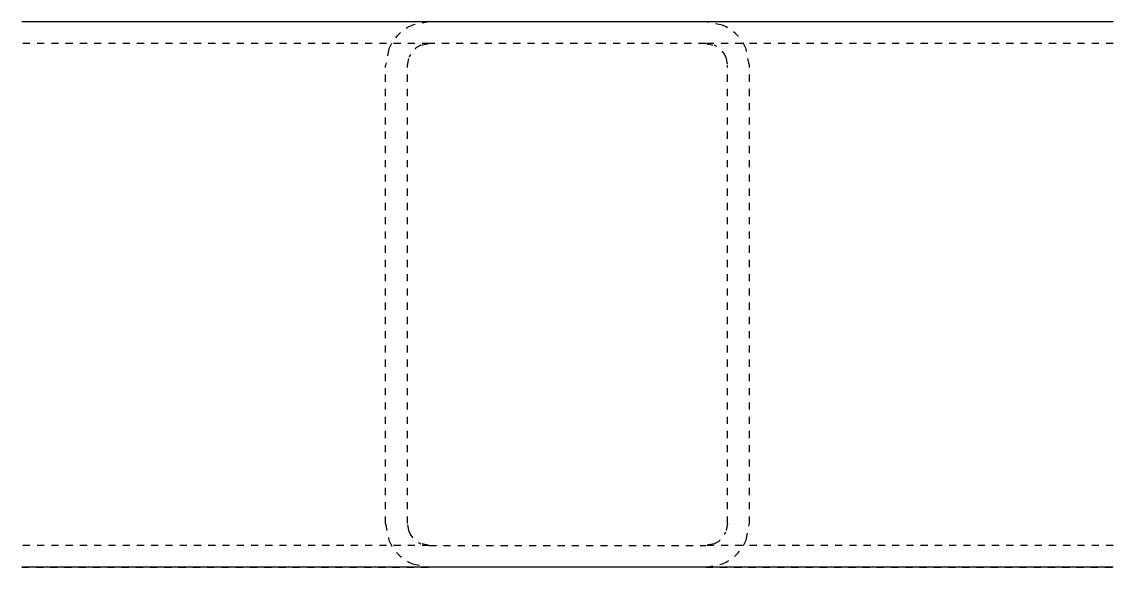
# Model space of a CAD drawing. Header units: millimetres. Extents: x 9 to 27553, y 6 to 1504.
# Drawn here: x 13503.5 to 13803.5, y 15.6 to 165.6 of the extents above; entities that cross this region are included whole.
import ezdxf

# ---------------------------------------------------------------- set-up
doc = ezdxf.new("R2010")
doc.units = ezdxf.units.MM
doc.linetypes.add('DXK_LINE_DOT2', pattern=[3.9198, 1.9599, -1.9599])
doc.layers.add('STÅL', color=7, linetype='Continuous')

msp = doc.modelspace()

# ---------------------------------------------------------------- linework, layer by layer
at = {"layer": 'STÅL', "color": 2, "linetype": 'Continuous'}
for p, q in [((13803.46, 165.6), (13503.46, 165.6)), ((13803.46, 15.6), (13503.46, 15.6))]:
    msp.add_line(p, q, dxfattribs=at)
at = {"layer": 'STÅL', "color": 7, "linetype": 'DXK_LINE_DOT2'}
for p, q in [((13615.46, 165.6), (13503.46, 165.6)), ((13615.46, 165.6), (13610.87, 164.69)), ((13691.46, 165.6), (13615.46, 165.6)), ((13696.06, 164.69), (13691.46, 165.6)), ((13803.46, 165.6), (13691.46, 165.6)), ((13615.46, 159.6), (13503.46, 159.6)), ((13613.17, 159.14), (13615.46, 159.6)), ((13691.46, 159.6), (13615.46, 159.6)), ((13691.46, 159.6), (13693.76, 159.14)), ((13803.46, 159.6), (13691.46, 159.6)), ((13604.38, 158.19), (13603.46, 153.6)), ((13703.46, 153.6), (13702.55, 158.19)), ((13603.46, 27.6), (13603.46, 153.6)), ((13609.46, 153.6), (13609.92, 155.9)), ((13609.46, 27.6), (13609.46, 153.6)), ((13697.01, 155.9), (13697.46, 153.6)), ((13697.46, 27.6), (13697.46, 153.6)), ((13703.46, 27.6), (13703.46, 153.6)), ((13603.46, 27.6), (13604.38, 23.01)), ((13609.92, 25.3), (13609.46, 27.6)), ((13697.46, 27.6), (13697.01, 25.3)), ((13702.55, 23.01), (13703.46, 27.6)), ((13615.46, 21.6), (13503.46, 21.6)), ((13615.46, 21.6), (13613.17, 22.06)), ((13615.46, 21.6), (13691.46, 21.6)), ((13693.76, 22.06), (13691.46, 21.6)), ((13803.46, 21.6), (13691.46, 21.6)), ((13503.46, 15.6), (13615.46, 15.6)), ((13610.87, 16.51), (13615.46, 15.6)), ((13691.46, 15.6), (13615.46, 15.6)), ((13691.46, 15.6), (13696.06, 16.51)), ((13691.46, 15.6), (13803.46, 15.6))]:
    msp.add_line(p, q, dxfattribs=at)
for centre, radius, start, end in [((13615.46, 153.6), 12, 112.5, 157.5), ((13691.46, 153.6), 12, 22.5, 67.5), ((13615.46, 153.6), 6, 112.5, 157.5), ((13691.46, 153.6), 6, 22.5, 67.5), ((13615.46, 27.6), 6, 202.5, 247.5), ((13691.46, 27.6), 6, 292.5, 337.5), ((13615.46, 27.6), 12, 202.5, 247.5), ((13691.46, 27.6), 12, 292.5, 337.5)]:
    msp.add_arc(centre, radius, start, end, dxfattribs=at)

doc.saveas('drawing.dxf')
